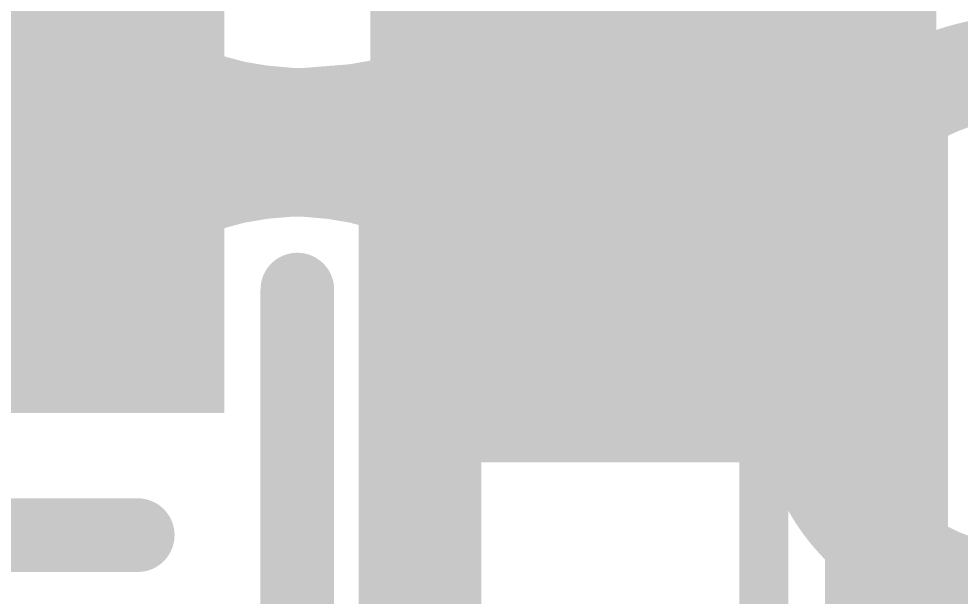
# Model space of a CAD drawing. Header units: inches. Extents: x -0.1 to 94.8, y -0.8 to 67.1.
# Drawn here: x 3.983 to 5.9, y 33.076 to 34.251 of the extents above; entities that cross this region are included whole.
import ezdxf

# ---------------------------------------------------------------- set-up
doc = ezdxf.new("R2010")
doc.units = ezdxf.units.IN
for name, color, linetype in [('Assembly Notes', 56, 'Continuous'), ('Board Layer Stack Bottom Overlay', 54, 'Continuous'), ('Board Layer Stack Bottom Solder', 6, 'Continuous'), ('Bottom Layer', 5, 'Continuous'), ('Bottom Paste', 16, 'Continuous'), ('Mechanical 15', 56, 'Continuous')]:
    doc.layers.add(name, color=color, linetype=linetype)
doc.styles.add('GOST type B', font='', dxfattribs={"height": 0.2})
doc.styles.get('GOST type B').set_extended_font_data('GOST type B')

# ---------------------------------------------------------------- blocks, each defined once
blk = doc.blocks.new('TSOT26_B_4')
at = {"layer": 'Mechanical 15'}
blk.add_lwpolyline([(-2.45, 2.6, 0.1, 0.1, 0), (2.45, 2.6, 0.1, 0.1, 0)], format="xyseb", dxfattribs=at)
blk = doc.blocks.new('0603C_B_12')
at = {"layer": 'Board Layer Stack Bottom Solder'}
blk.add_hatch(color=6, dxfattribs=at).paths.add_polyline_path([(1.3516, 0.6266), (1.3516, -0.6266), (0.2484, -0.6266), (0.2484, 0.6266)])
at = {"layer": 'Bottom Layer'}
blk.add_hatch(color=5, dxfattribs=at).paths.add_polyline_path([(1.25, 0.525), (1.25, -0.525), (0.35, -0.525), (0.35, 0.525)])
at = {"layer": 'Bottom Paste'}
blk.add_hatch(color=16, dxfattribs=at).paths.add_polyline_path([(1.25, 0.525), (1.25, -0.525), (0.35, -0.525), (0.35, 0.525)])
at = {"layer": 'Board Layer Stack Bottom Overlay'}
for points in [[(0, 0.45, 0.15, 0.15, 0), (0, -0.45, 0.15, 0.15, 0)], [(-0.5, -0.775, 0.15, 0.15, 0), (0.5, -0.775, 0.15, 0.15, 0)]]:
    blk.add_lwpolyline(points, format="xyseb", dxfattribs=at)
for points in [[(-0.0375, -0.45, 0.075, 0.075, 1), (0.0375, -0.45, 0.075, 0.075, 1)], [(0.4625, -0.775, 0.075, 0.075, 1), (0.5375, -0.775, 0.075, 0.075, 1)]]:
    blk.add_lwpolyline(points, format="xyseb", close=True, dxfattribs=at)
blk = doc.blocks.new('0603R_B_20')
at = {"layer": 'Board Layer Stack Bottom Solder'}
blk.add_hatch(color=6, dxfattribs=at).paths.add_polyline_path([(1.1516, 0.5766), (1.1516, -0.5766), (0.1484, -0.5766), (0.1484, 0.5766)])
at = {"layer": 'Bottom Layer'}
blk.add_hatch(color=5, dxfattribs=at).paths.add_polyline_path([(1.05, 0.475), (1.05, -0.475), (0.25, -0.475), (0.25, 0.475)])
at = {"layer": 'Bottom Paste'}
blk.add_hatch(color=16, dxfattribs=at).paths.add_polyline_path([(1.05, 0.475), (1.05, -0.475), (0.25, -0.475), (0.25, 0.475)])
at = {"layer": 'Assembly Notes'}
for points in [[(-0.85, 0.475, 0.25, 0.25, 0), (0.85, 0.475, 0.25, 0.25, 0)], [(0.85, 0.475, 0.25, 0.25, 0), (0.85, -0.475, 0.25, 0.25, 0)], [(-0.85, -0.475, 0.25, 0.25, 0), (0.85, -0.475, 0.25, 0.25, 0)]]:
    blk.add_lwpolyline(points, format="xyseb", dxfattribs=at)
for points in [[(0.7875, 0.475, 0.125, 0.125, 1), (0.9125, 0.475, 0.125, 0.125, 1)], [(0.7875, 0.475, 0.125, 0.125, 1), (0.9125, 0.475, 0.125, 0.125, 1)], [(0.7875, -0.475, 0.125, 0.125, 1), (0.9125, -0.475, 0.125, 0.125, 1)], [(0.7875, -0.475, 0.125, 0.125, 1), (0.9125, -0.475, 0.125, 0.125, 1)]]:
    blk.add_lwpolyline(points, format="xyseb", close=True, dxfattribs=at)
at = {"layer": 'Board Layer Stack Bottom Overlay'}
blk.add_lwpolyline([(-0.5, 0.725, 0.15, 0.15, 0), (0.5, 0.725, 0.15, 0.15, 0)], format="xyseb", dxfattribs=at)
blk.add_lwpolyline([(0.4625, 0.725, 0.075, 0.075, 1), (0.5375, 0.725, 0.075, 0.075, 1)], format="xyseb", close=True, dxfattribs=at)
blk = doc.blocks.new('0603R_B_21')
at = {"layer": 'Assembly Notes', "style": 'GOST type B', "text_generation_flag": 2}
blk.add_text('R45', height=2.15, rotation=180, dxfattribs=at).set_placement((-2.4, -1.4))

msp = doc.modelspace()

# ---------------------------------------------------------------- hatches: boundary and pattern name
at = {"layer": 'Bottom Layer'}
for points in [[(5.008, 34.5469), (5.0095, 34.4899), (5.014, 34.4388), (5.0215, 34.3937), (5.032, 34.3545), (5.0455, 34.3212), (5.062, 34.2939), (5.0815, 34.2725), (5.104, 34.257), (5.1295, 34.2475), (5.158, 34.2439), (4.803, 34.2469), (4.708, 34.5469)], [(4.597, 33.85), (4.5399, 33.8485), (4.4888, 33.844), (4.4437, 33.8365), (4.4045, 33.826), (4.3712, 33.8125), (4.3439, 33.796), (4.3225, 33.7765), (4.307, 33.754), (4.2975, 33.7285), (4.2939, 33.7), (4.2939, 34.3), (4.2975, 34.2715), (4.307, 34.246), (4.3225, 34.2235), (4.3439, 34.204), (4.3712, 34.1875), (4.4045, 34.174), (4.4437, 34.1635), (4.4888, 34.156), (4.5399, 34.1515), (4.597, 34.15)], [(4.503, 34.15), (4.56, 34.151), (4.656, 34.1587), (4.695, 34.1655), (4.728, 34.1742), (4.755, 34.1849), (4.776, 34.1975), (4.791, 34.212), (4.8, 34.2285), (4.803, 34.2469), (4.8061, 33.7), (4.8025, 33.7285), (4.793, 33.754), (4.7775, 33.7765), (4.7561, 33.796), (4.7288, 33.8125), (4.6955, 33.826), (4.6563, 33.8365), (4.6112, 33.844), (4.5601, 33.8485), (4.503, 33.85)]]:
    msp.add_hatch(color=5, dxfattribs=at).paths.add_polyline_path(points)

# ---------------------------------------------------------------- linework, layer by layer
for points in [[(4.858, 34, 0.3, 0.3, 0), (4.858, 34.7379, 0.3, 0.3, 0)], [(4.95, 34.1, 0.3, 0.3, 0), (5.2, 33.85, 0.3, 0.3, 0)], [(3.775, 34, 0.3, 0.3, 0), (4.858, 34, 0.3, 0.3, 0)], [(5.2, 33.85, 0.3, 0.3, 0), (5.275, 33.85, 0.3, 0.3, 0)]]:
    msp.add_lwpolyline(points, format="xyseb", dxfattribs=at)
for points in [[(4.875, 34.1, 0.15, 0.15, 1), (5.025, 34.1, 0.15, 0.15, 1)], [(4.783, 34, 0.15, 0.15, 1), (4.933, 34, 0.15, 0.15, 1)], [(4.783, 34, 0.15, 0.15, 1), (4.933, 34, 0.15, 0.15, 1)], [(5.125, 33.85, 0.15, 0.15, 1), (5.275, 33.85, 0.15, 0.15, 1)], [(5.125, 33.85, 0.15, 0.15, 1), (5.275, 33.85, 0.15, 0.15, 1)], [(5.2, 33.85, 0.15, 0.15, 1), (5.35, 33.85, 0.15, 0.15, 1)]]:
    msp.add_lwpolyline(points, format="xyseb", close=True, dxfattribs=at)

# ---------------------------------------------------------------- block references
for name, p, rotation in [('TSOT26_B_4', (8.1, 34.575), 90), ('0603R_B_20', (5.275, 33.2), 90), ('0603R_B_21', (7.625, 31.575), 180), ('0603C_B_12', (3.775, 33.2), 90)]:
    msp.add_blockref(name, p, dxfattribs=dict(rotation=rotation))

doc.saveas('drawing.dxf')
